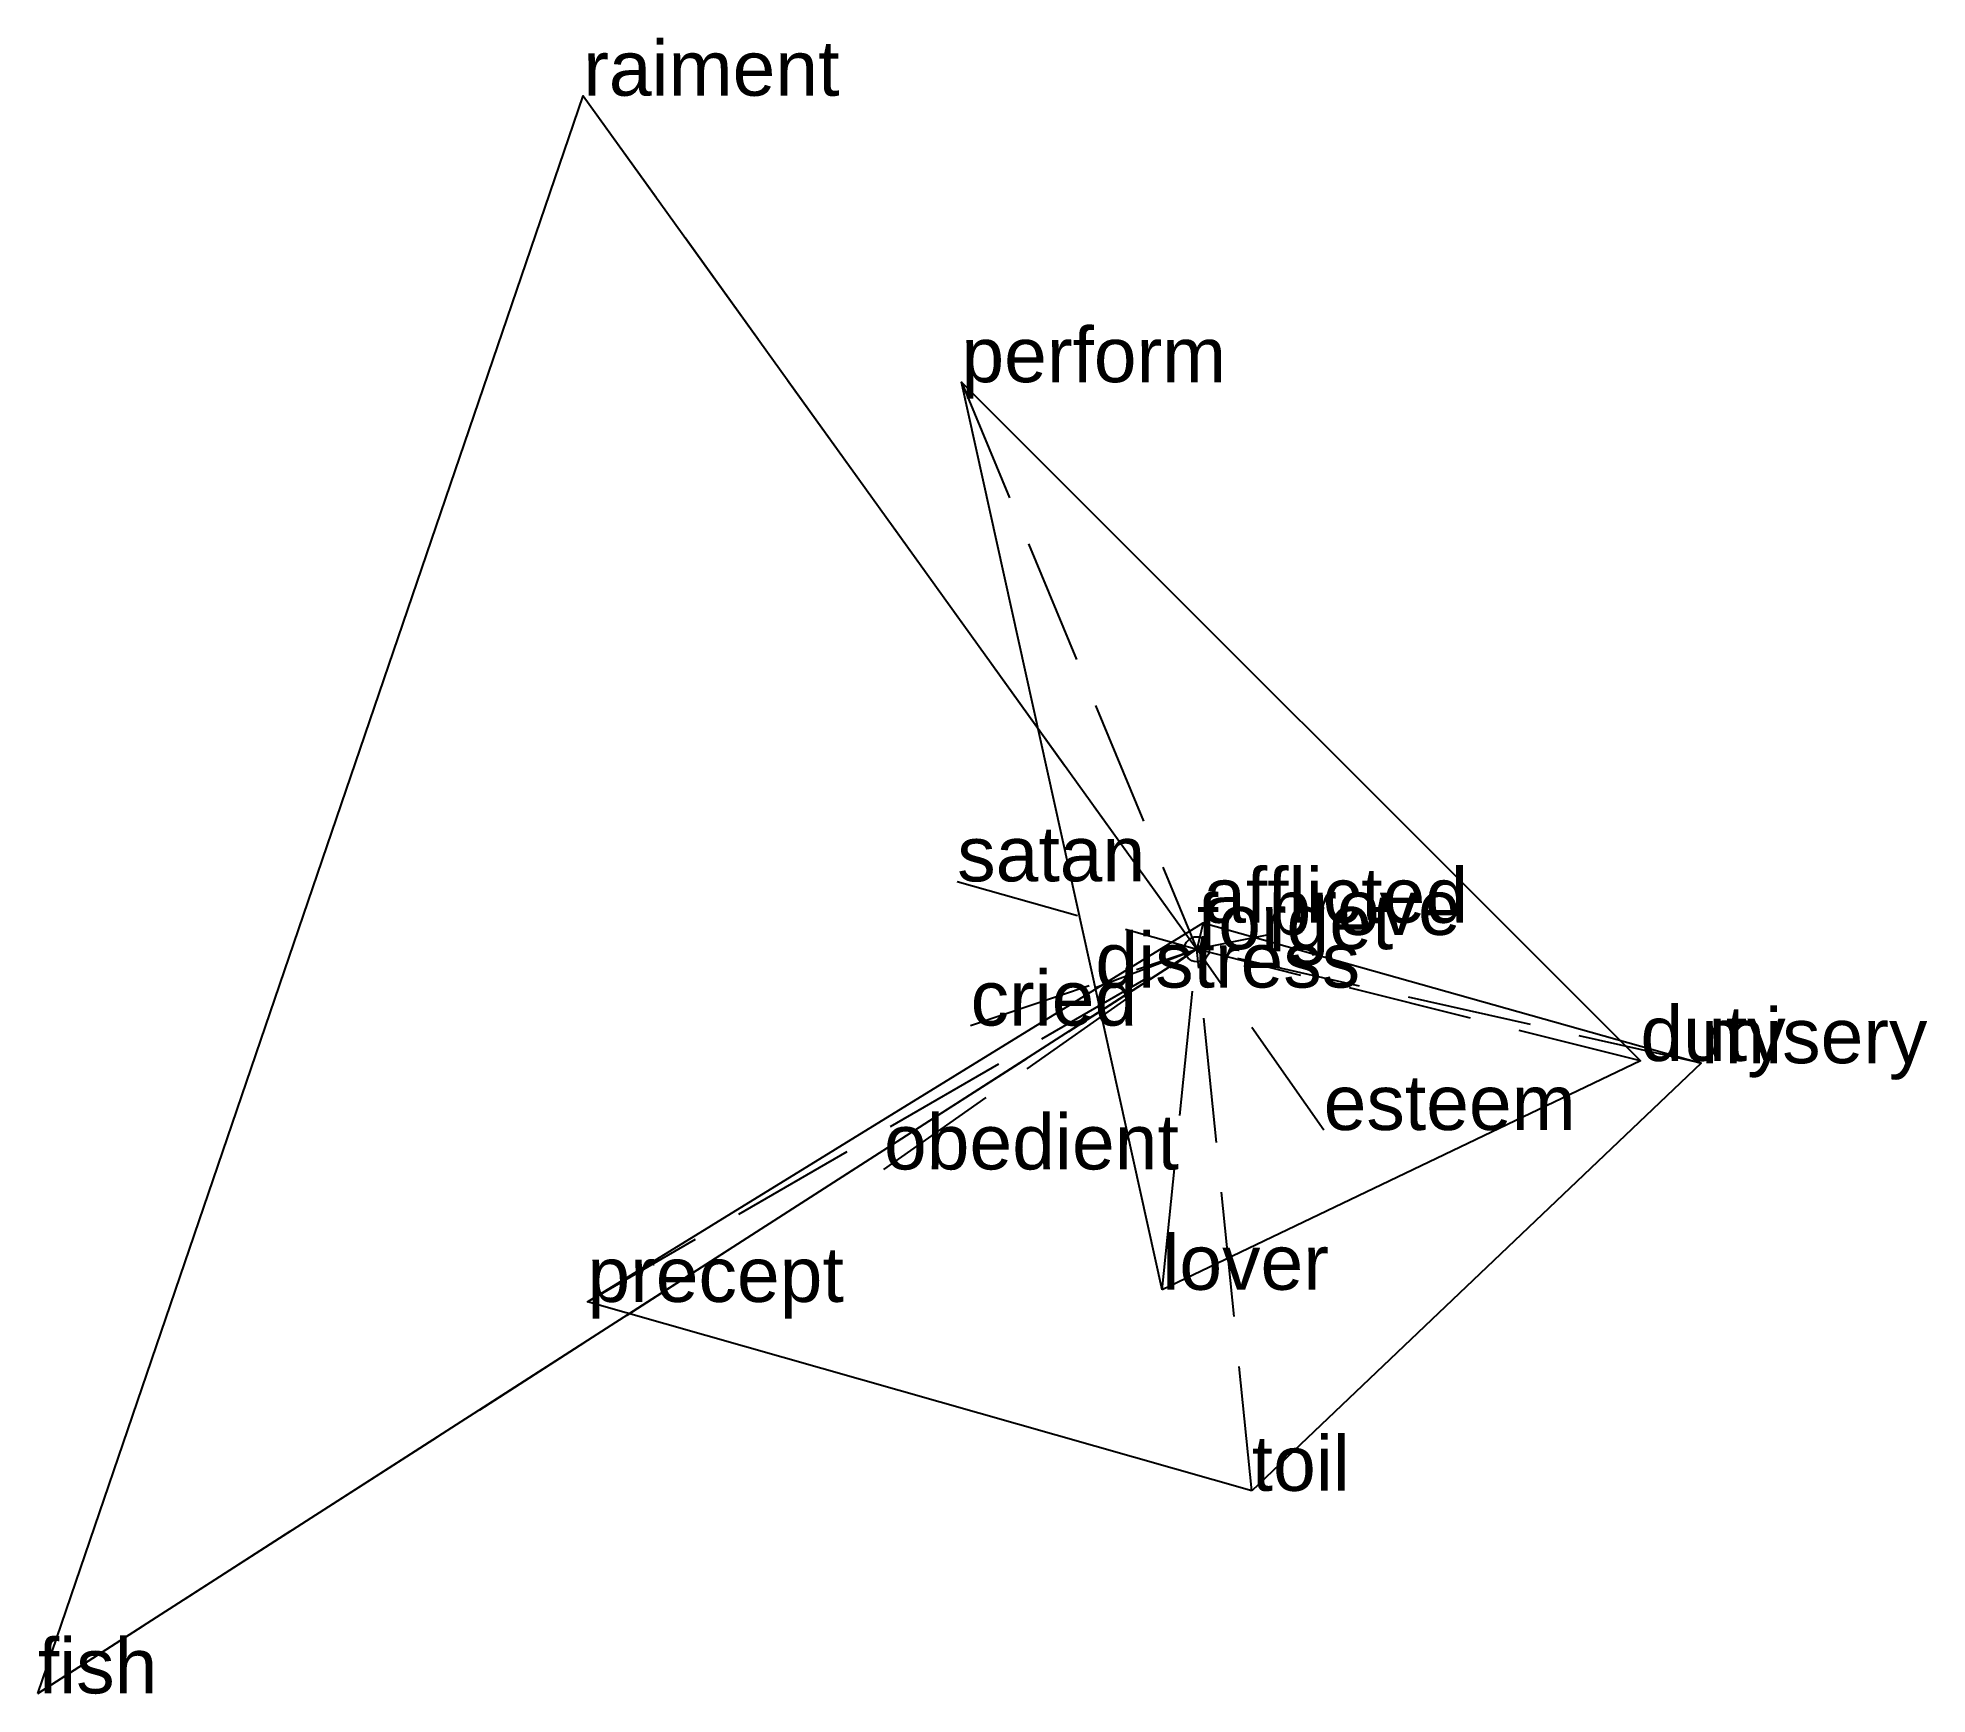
# Model space of a CAD drawing. Extents: x -2.32 to 1.46, y -1.49 to 1.82.
import ezdxf

# ---------------------------------------------------------------- set-up
doc = ezdxf.new("R2010")
doc.units = 0
doc.linetypes.add('DASHED2', pattern=[0.3, 0.25, -0.05])
for name, color, linetype in [('TEXT_nt', 1, 'CONTINUOUS'), ('TEXT_ot', 1, 'CONTINUOUS'), ('TEXT_q', 1, 'CONTINUOUS')]:
    doc.layers.add(name, color=color, linetype=linetype)
doc.styles.get("Standard").update_dxf_attribs({"font": 'arial.ttf'})

# ---------------------------------------------------------------- blocks, each defined once
blk = doc.blocks.new('ot-forget')
at = {"layer": 'LINES_ot', "linetype": 'DASHED2'}
for p in [(0.0127, 0.0529), (-1.2185, -0.7051), (-0.6256, -0.4402), (0, 0), (1.0083, -0.2279), (0.1097, -1.0827)]:
    blk.add_line(p, (0, 0), dxfattribs=at)
at = {"layer": 'ORIGIN_ot'}
blk.add_circle((0, 0), 0.025, dxfattribs=at)
at = {"layer": 'TEXT_ot'}
for s, p in [('afflicted', (0.0127, 0.0529)), ('forget', (0, 0)), ('misery', (1.0083, -0.2279)), ('obedient', (-0.6256, -0.4402)), ('precept', (-1.2185, -0.7051)), ('toil', (0.1097, -1.0827))]:
    blk.add_text(s, height=0.11, dxfattribs=at).set_placement(p)
blk = doc.blocks.new('nt-forget')
at = {"layer": 'LINES_nt', "linetype": 'DASHED2'}
for p in [(-0.4708, 1.1336), (-0.0691, -0.6808), (0.1433, 0.0287), (0, 0), (0.2536, -0.3614), (0.8869, -0.2234)]:
    blk.add_line(p, (0, 0), dxfattribs=at)
at = {"layer": 'ORIGIN_nt'}
blk.add_circle((0, 0), 0.025, dxfattribs=at)
at = {"layer": 'TEXT_nt'}
for s, p in [('perform', (-0.4708, 1.1336)), ('forget', (0, 0)), ('prove', (0.1433, 0.0287)), ('duty', (0.8869, -0.2234)), ('esteem', (0.2536, -0.3614)), ('lover', (-0.0691, -0.6808))]:
    blk.add_text(s, height=0.11, dxfattribs=at).set_placement(p)
blk = doc.blocks.new('q-forget')
at = {"layer": 'LINES_q', "linetype": 'DASHED2'}
for p in [(-1.227, 1.7063), (-0.4791, 0.1357), (-2.3175, -1.4877), (-0.4523, -0.1526), (-0.2029, -0.0766), (0, 0)]:
    blk.add_line(p, (0, 0), dxfattribs=at)
at = {"layer": 'ORIGIN_q'}
blk.add_circle((0, 0), 0.025, dxfattribs=at)
at = {"layer": 'TEXT_q'}
for s, p in [('raiment', (-1.227, 1.7063)), ('satan', (-0.4791, 0.1357)), ('forget', (0, 0)), ('distress', (-0.2029, -0.0766)), ('cried', (-0.4523, -0.1526)), ('fish', (-2.3175, -1.4877))]:
    blk.add_text(s, height=0.11, dxfattribs=at).set_placement(p)

msp = doc.modelspace()

# ---------------------------------------------------------------- linework, layer by layer
at = {"layer": 'OUTLINE_nt', "linetype": 'CONTINUOUS'}
msp.add_polyline3d([(-0.0691, -0.6808, 0), (-0.4708, 1.1336, 0), (0.8869, -0.2234, 0), (-0.0691, -0.6808, 0)], close=True, dxfattribs=at)
at = {"layer": 'OUTLINE_ot', "linetype": 'CONTINUOUS'}
msp.add_polyline3d([(0.1097, -1.0827, 0), (-1.2185, -0.7051, 0), (0.0127, 0.0529, 0), (1.0083, -0.2279, 0), (0.1097, -1.0827, 0)], close=True, dxfattribs=at)
at = {"layer": 'OUTLINE_q', "linetype": 'CONTINUOUS'}
msp.add_polyline3d([(-2.3175, -1.4877, 0), (-1.227, 1.7063, 0), (0, 0, 0), (-2.3175, -1.4877, 0)], close=True, dxfattribs=at)

# ---------------------------------------------------------------- block references
for name in ['q-forget', 'nt-forget', 'ot-forget']:
    msp.add_blockref(name, (0, 0))

doc.saveas('drawing.dxf')
